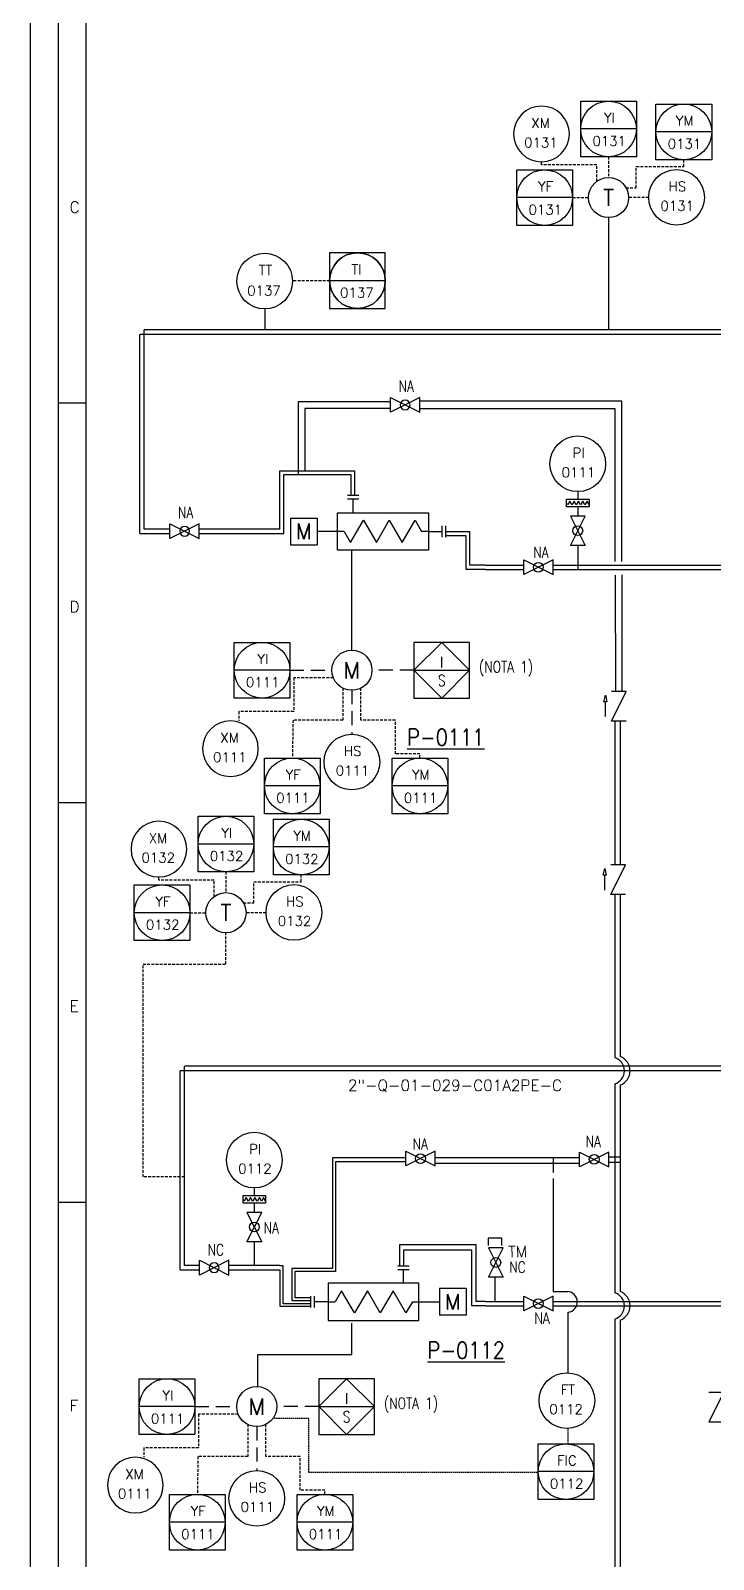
# Model space of a CAD drawing. Header units: millimetres. Extents: x 255 to 1096, y 140 to 804.
# Drawn here: x 254.5 to 377, y 300.8 to 575.4 of the extents above; entities that cross this region are included whole.
import ezdxf
from ezdxf.enums import TextEntityAlignment as Align

# ---------------------------------------------------------------- set-up
doc = ezdxf.new("R2010")
doc.units = ezdxf.units.MM
doc.linetypes.add('RAYITAS', pattern=[0.375, 0.25, -0.125])
doc.linetypes.add('TRAZOS', pattern=[0.75, 0.5, -0.25])
doc.layers.add('-FNX_TUBERÍA', color=1, linetype='TRAZOS', true_color=0xff0000)
doc.layers.add('TUBERÍA3', color=1, linetype='Continuous', true_color=0xff0000)
for name, color, linetype in [('EQUIPOS', 5, 'Continuous'), ('EQUIPOS 02', 1, 'Continuous'), ('FORMATO', 7, 'Continuous'), ('INSTRUMENTOS', 1, 'Continuous'), ('TEX', 7, 'Continuous'), ('TEX EQUIPOS', 6, 'Continuous'), ('TEXTO-INSTRUMENTACION', 7, 'Continuous'), ('TEXTO-VALVULAS Y ACCESORIOS', 7, 'Continuous'), ('TUBERIA', 5, 'Continuous'), ('TUBERÍA2', 1, 'TRAZOS'), ('VALVULAS Y ACCESORIOS', 1, 'Continuous')]:
    doc.layers.add(name, color=color, linetype=linetype)
doc.styles.add('PY', font='ROMANS.shx')
doc.styles.add('PY1', font='ROMANS.shx', dxfattribs={"width": 0.8})
doc.styles.add('TXT', font='txt')
doc.linetypes.add('SEÑAL_MECANICA2', pattern='A,4.411183,["o",PY,S=4.130212,R=360,X=0,Y=-1.374288],0.588817,-0.374158,["",PY,S=2,R=360,X=0,Y=-0.688262],-2.183682', length=7.55784)

# ---------------------------------------------------------------- blocks, each defined once
blk = doc.blocks.new('VALV GLOB-V')
at = {"layer": 'INSTRUMENTOS', "color": 1, "flags": 128}
blk.add_lwpolyline([(5.7, -1.43), (5.7, 1.43), (0, -1.43), (0, 1.43)], close=True, dxfattribs=at)
at = {"layer": 'INSTRUMENTOS', "color": 1}
blk.add_circle((2.85, 0), 0.95, dxfattribs=at)
at = {"layer": 'INSTRUMENTOS', "color": 7, "linetype": 'SEÑAL_MECANICA2', "style": 'PY'}
blk.add_attdef('REF.', text='', height=2, dxfattribs=at).set_placement((3, -3.37), align=Align.MIDDLE)
blk = doc.blocks.new('SEÑAL CIR')
at = {"color": 1}
blk.add_circle((0, 5.7), 5.7, dxfattribs=at)
at = {"layer": 'INSTRUMENTOS', "linetype": 'Continuous', "style": 'PY', "flags": 4}
for p in [(0.18, 6.94), (0.13, 2.95)]:
    blk.add_attdef('---', text='', height=2, dxfattribs=at).set_placement(p, align=Align.CENTER)
blk = doc.blocks.new('SEÑAL CIRCU MARCO')
at = {"color": 1, "linetype": 'Continuous', "ltscale": 0.5}
blk.add_line((5.7, 5.7), (-5.7, 5.7), dxfattribs=at)
at = {"color": 1, "flags": 128}
blk.add_lwpolyline([(5.7, 0), (-5.7, 0), (-5.7, 11.4), (5.7, 11.4)], close=True, dxfattribs=at)
at = {"color": 1}
blk.add_circle((0, 5.7), 5.7, dxfattribs=at)
at = {"style": 'PY'}
for tag, p in [('XXX', (0.18, 7.98)), ('YYY', (0.13, 3.24))]:
    blk.add_attdef(tag, text='', height=2, dxfattribs=at).set_placement(p, align=Align.MIDDLE)
blk = doc.blocks.new('SECUENCIA PROGRAMADA EN SISTEMA DE CONTROL PLC')
at = {"layer": 'INSTRUMENTOS'}
blk.add_line((-5, 5), (5, 5), dxfattribs=at)
at = {"layer": 'INSTRUMENTOS', "flags": 128}
for points in [[(0, 0), (-5, 5), (0, 10), (5, 5)], [(-5, 0), (5, 0), (5, 10), (-5, 10)]]:
    blk.add_lwpolyline(points, close=True, dxfattribs=at)
at = {"layer": 'TEXTO-INSTRUMENTACION', "linetype": 'Continuous', "style": 'PY1', "width": 0.8}
for tag, p in [('XXX', (0.01, 6.43)), ('YYY', (0.01, 3.17))]:
    blk.add_attdef(tag, text='', height=2, dxfattribs=at).set_placement(p, align=Align.MIDDLE_CENTER)
blk = doc.blocks.new('DIAFRAGMA')
at = {"layer": 'INSTRUMENTOS', "color": 1, "ltscale": 0.1, "flags": 128}
blk.add_lwpolyline([(0, -2.25), (0, 2.25), (1.5, 2.25), (1.5, -2.25)], close=True, dxfattribs=at)
blk.add_lwpolyline([(0.46, -2.25), (1.12, -1.86), (0.38, -1.43), (1.12, -1), (0.38, -0.56), (1.12, -0.13), (0.38, 0.3), (1.12, 0.73), (0.38, 1.17), (1.12, 1.6), (0.38, 2.03), (0.75, 2.25)], dxfattribs=at)
blk = doc.blocks.new('MARCO-A1')
at = {"layer": 'FORMATO', "color": 5}
for p, q in [((5, 368.75), (10, 368.75)), ((5, 297), (10, 297)), ((5, 225.25), (10, 225.25))]:
    blk.add_line(p, q, dxfattribs=at)
at = {"layer": 'FORMATO', "color": 1}
blk.add_lwpolyline([(0, 594), (841, 594), (841, 0), (0, 0)], close=True, dxfattribs=at)
at = {"layer": 'FORMATO', "color": 5}
blk.add_lwpolyline([(5, 589), (836, 589), (836, 5), (5, 5)], close=True, dxfattribs=at)
at = {"layer": 'FORMATO', "color": 8, "linetype": 'Continuous'}
blk.add_lwpolyline([(10, 584), (831, 584), (831, 10), (10, 10)], close=True, dxfattribs=at)
at = {"layer": 'FORMATO', "color": 1, "style": 'PY'}
for s, p in [('C', (7, 402.92)), ('D', (7, 331.17)), ('E', (7, 259.42)), ('F', (7, 187.67))]:
    blk.add_text(s, height=2, dxfattribs=at).set_placement(p)
blk = doc.blocks.new('VALVULA RETENCION')
at = {"layer": 'VALVULAS Y ACCESORIOS'}
blk.add_line((0.79, 2.4), (3.43, 2.4), dxfattribs=at)
at = {"layer": 'VALVULAS Y ACCESORIOS', "flags": 128}
blk.add_lwpolyline([(0, -1.33), (0, 1.33), (5.33, -1.33), (5.33, 1.33)], dxfattribs=at)
blk.add_lwpolyline([(4.65, 2.4), (3.43, 2.14), (3.43, 2.66)], close=True, dxfattribs=at)
at = {"layer": 'TEXTO-VALVULAS Y ACCESORIOS', "linetype": 'SEÑAL_MECANICA2', "style": 'PY1', "width": 0.8}
blk.add_attdef('REF.', text='', height=2, dxfattribs=at).set_placement((2.94, -3.07), align=Align.MIDDLE)
blk = doc.blocks.new('BOMBA VOLUMETRICA')
at = {"layer": 'EQUIPOS', "linetype": 'Continuous'}
for p, q in [((0, -3.12), (0, -0.67)), ((-11.27, -4.05), (-11.27, -8.85)), ((-11.27, -4.05), (-6.47, -4.05)), ((-6.47, -4.05), (-6.47, -8.85)), ((-0.45, -8.45), (1.86, -4.45)), ((1.86, -4.45), (4.17, -8.45)), ((4.17, -8.45), (6.48, -4.45)), ((6.48, -4.45), (8.79, -8.45)), ((8.79, -8.45), (11.1, -4.45)), ((11.1, -4.45), (12.25, -6.45)), ((-1.61, -6.45), (-6.47, -6.45)), ((-1.61, -6.45), (-0.45, -8.45)), ((13.52, -6.45), (12.25, -6.45)), ((13.52, -6.45), (15.97, -6.45)), ((-11.27, -8.85), (-6.47, -8.85))]:
    blk.add_line(p, q, dxfattribs=at)
at = {"layer": 'EQUIPOS', "linetype": 'Continuous', "flags": 128}
blk.add_lwpolyline([(-2.78, -3.12), (13.52, -3.12), (13.52, -9.79), (-2.78, -9.79)], close=True, dxfattribs=at)
at = {"layer": 'VALVULAS Y ACCESORIOS', "ltscale": 0.1}
for p, q in [((1, 0), (-1, 0)), ((1, -0.67), (-1, -0.67)), ((15.97, -7.45), (15.97, -5.45)), ((16.64, -7.45), (16.64, -5.45))]:
    blk.add_line(p, q, dxfattribs=at)
at = {"layer": 'EQUIPOS 02', "style": 'PY'}
blk.add_text('M', height=2.8, dxfattribs=at).set_placement((-8.87, -6.45), align=Align.MIDDLE)
at = {"layer": 'TEX EQUIPOS', "linetype": 'Continuous', "style": 'PY1', "width": 0.8}
blk.add_attdef('REF_EQUIPO', text='', height=3, dxfattribs=at).set_placement((2.35, -13.59), align=Align.MIDDLE_CENTER)

msp = doc.modelspace()

# ---------------------------------------------------------------- linework, layer by layer
at = {"layer": '-FNX_TUBERÍA'}
msp.add_lwpolyline([(301.67, 530.5), (308.14, 530.5)], dxfattribs=at)
at = {"color": 1, "linetype": 'Continuous'}
for p, q in [((358.21, 541.78), (358.21, 521.64)), ((348.24, 369.25), (348.24, 348.98)), ((348.24, 348.98), (350.85, 348.96)), ((350.96, 334.38), (350.96, 345.23))]:
    msp.add_line(p, q, dxfattribs=at)
at = {"color": 1}
for p, q in [((296.5, 525.42), (296.5, 521.65)), ((352.67, 492.61), (352.67, 491.25)), ((352.67, 489.9), (352.67, 488.23)), ((312.14, 464.13), (312.14, 482.13)), ((352.67, 482.96), (352.67, 478.63)), ((294.64, 367.56), (294.64, 366.2)), ((294.64, 364.85), (294.64, 363.17)), ((294.64, 357.91), (294.64, 353.58)), ((337.8, 351.52), (337.8, 347.18)), ((312.14, 337.58), (312.14, 343.26)), ((312.14, 337.58), (295.22, 337.58)), ((295.22, 337.58), (295.22, 331.89))]:
    msp.add_line(p, q, dxfattribs=at)
at = {"color": 4, "linetype": 'Continuous'}
for p, q in [((319.07, 508.76), (302.52, 508.76)), ((302.52, 508.76), (302.52, 495.7)), ((360.6, 508.84), (324.33, 508.84)), ((360.6, 480.07), (360.6, 508.84)), ((299.91, 485.09), (299.91, 495.66)), ((299.91, 495.66), (311.96, 495.66)), ((311.96, 495.66), (311.96, 491.91)), ((299.21, 485.09), (299.91, 485.09)), ((332.65, 484.69), (329.01, 484.69)), ((332.65, 478.63), (332.65, 484.69)), ((336.09, 478.63), (332.65, 478.63)), ((333.64, 356.38), (321.43, 356.38)), ((321.43, 356.38), (321.43, 353.56)), ((333.64, 346.38), (333.64, 356.38)), ((299.21, 352.84), (299.21, 346.33)), ((309.19, 352.54), (301.91, 352.54)), ((301.91, 352.54), (301.91, 347.86)), ((309.19, 353.1), (309.19, 352.54)), ((299.21, 346.33), (304.76, 346.33)), ((301.91, 347.86), (304.76, 347.86)), ((336.09, 346.38), (333.64, 346.38))]:
    msp.add_line(p, q, dxfattribs=at)
at = {"color": 5, "linetype": 'Continuous'}
for p, q in [((319.05, 507.53), (303.73, 507.53)), ((303.73, 507.53), (303.73, 496.45)), ((359.39, 507.47), (324.33, 507.47)), ((359.39, 480.08), (359.39, 507.47)), ((299.21, 485.89), (299.21, 496.32)), ((299.21, 496.32), (312.62, 496.32)), ((312.62, 496.32), (312.62, 491.91)), ((333.28, 485.37), (329.01, 485.37)), ((333.28, 479.43), (333.28, 485.37)), ((336.09, 479.43), (333.28, 479.43)), ((334.41, 357.32), (320.67, 357.32)), ((320.67, 357.32), (320.67, 353.56)), ((334.41, 347.18), (334.41, 357.32)), ((299.21, 353.64), (299.75, 353.64)), ((299.75, 353.64), (299.75, 346.83)), ((308.68, 353.09), (301.39, 353.09)), ((301.39, 353.09), (301.39, 347.37)), ((299.75, 346.83), (304.76, 346.83)), ((301.39, 347.37), (304.76, 347.37)), ((336.09, 347.18), (334.41, 347.18))]:
    msp.add_line(p, q, dxfattribs=at)
at = {"color": 5}
for p, q in [((359.39, 477.61), (359.44, 456.73)), ((359.29, 451.41), (359.29, 425.6)), ((359.29, 420.3), (359.29, 390.97)), ((359.29, 386.24), (359.29, 348.75)), ((321.81, 372.98), (308.68, 372.98)), ((308.68, 372.98), (308.68, 353.09)), ((352.92, 372.96), (327.06, 372.96)), ((360.25, 373.11), (358.18, 373.11)), ((359.29, 344.02), (359.29, 287.94))]:
    msp.add_line(p, q, dxfattribs=at)
at = {"color": 4}
for p, q in [((360.59, 477.64), (360.58, 456.76)), ((360.29, 451.41), (360.29, 425.6)), ((360.29, 420.3), (360.29, 391.17)), ((360.29, 386.03), (360.29, 348.95)), ((321.83, 372.24), (309.19, 372.24)), ((309.19, 372.24), (309.19, 353.1)), ((352.94, 371.95), (327.06, 371.95)), ((360.27, 372.11), (358.21, 372.11)), ((360.29, 343.81), (360.29, 287.92))]:
    msp.add_line(p, q, dxfattribs=at)
at = {"color": 1, "linetype": 'RAYITAS'}
for p, q in [((298.19, 326.21), (304.35, 326.21)), ((304.35, 326.21), (304.35, 316.54)), ((350.97, 321.62), (350.97, 324.35)), ((304.35, 316.54), (345.45, 316.54))]:
    msp.add_line(p, q, dxfattribs=at)
at = {"color": 1, "flags": 128}
msp.add_lwpolyline([(339.07, 357.21), (339.07, 358.53), (336.57, 358.53), (336.57, 357.21)], dxfattribs=at)
at = {"color": 1}
for centre in [(358.19, 545.41), (312.14, 460.53), (289.55, 416.99), (295.08, 328.29)]:
    msp.add_circle(centre, 3.6, dxfattribs=at)
at = {"color": 5, "linetype": 'Continuous'}
for centre, start, end in [((358.55, 388.6), 287.2833, 72.7167), ((358.56, 346.38), 287.1345, 72.8655)]:
    msp.add_arc(centre, 2.48, start, end, dxfattribs=at)
at = {"color": 4, "linetype": 'Continuous'}
for centre, radius, start, end in [((359.3, 388.6), 2.75, 291.1202, 68.8798), ((359.29, 346.38), 2.76, 291.3462, 68.6538)]:
    msp.add_arc(centre, radius, start, end, dxfattribs=at)
at = {"color": 1, "linetype": 'Continuous'}
msp.add_arc((350.71, 347.09), 1.87, 277.5484, 85.8186, dxfattribs=at)
at = {"layer": 'TUBERIA', "color": 1, "linetype": 'TRAZOS'}
for p, q in [((358.19, 552.74), (358.19, 549.01)), ((351.74, 545.41), (354.58, 545.41)), ((365.39, 545.41), (361.79, 545.41)), ((289.55, 424.32), (289.55, 420.59)), ((283.09, 416.99), (285.94, 416.99)), ((296.75, 416.99), (293.15, 416.99))]:
    msp.add_line(p, q, dxfattribs=at)
at = {"layer": 'TUBERIA', "color": 4, "linetype": 'Continuous'}
for p, q in [((274.09, 485.09), (274.09, 520.85)), ((378.4, 520.85), (274.09, 520.85)), ((274.09, 485.09), (279.5, 485.09)), ((284.77, 485.09), (299.21, 485.09)), ((336.09, 478.63), (342.97, 478.63)), ((348.23, 478.63), (533.18, 478.63)), ((401.47, 388.6), (281.31, 388.6)), ((281.31, 352.84), (281.31, 388.6)), ((281.31, 352.84), (284.8, 352.84)), ((290.06, 352.84), (299.21, 352.84)), ((336.09, 346.38), (342.97, 346.38)), ((348.23, 346.38), (472.28, 346.38))]:
    msp.add_line(p, q, dxfattribs=at)
at = {"layer": 'TUBERIA', "color": 5, "linetype": 'Continuous'}
for p, q in [((274.89, 485.89), (274.89, 521.65)), ((378.4, 521.65), (274.89, 521.65)), ((279.5, 485.89), (274.89, 485.89)), ((299.21, 485.89), (284.77, 485.89)), ((336.09, 479.43), (342.97, 479.43)), ((348.23, 479.43), (533.18, 479.43)), ((402.27, 389.4), (282.11, 389.4)), ((282.11, 353.64), (282.11, 389.4)), ((284.8, 353.64), (282.11, 353.64)), ((299.21, 353.64), (290.06, 353.64)), ((336.09, 347.18), (342.97, 347.18)), ((348.23, 347.18), (472.28, 347.18))]:
    msp.add_line(p, q, dxfattribs=at)
at = {"layer": 'TUBERIA', "color": 1, "linetype": 'TRAZOS', "ltscale": 5}
for p, q in [((301.04, 460.53), (308.54, 460.53)), ((323.25, 460.53), (315.74, 460.53)), ((312.14, 456.93), (312.14, 449.05)), ((348.24, 372.86), (348.24, 369.25)), ((283.98, 328.29), (291.49, 328.29)), ((306.19, 328.29), (298.68, 328.29)), ((295.08, 324.69), (295.08, 316.81))]:
    msp.add_line(p, q, dxfattribs=at)
at = {"layer": 'TUBERÍA2'}
for points in [[(371.7, 550.98), (371.7, 552.22)], [(356.06, 548.32), (356.06, 551.28), (346.16, 551.28), (346.16, 551.84)], [(361.32, 547.18), (363.17, 547.18), (363.17, 550.98), (371.7, 550.98)], [(308.81, 459.18), (301.71, 459.18), (301.71, 453.12), (291.85, 453.12), (291.85, 451.44)], [(310.52, 457.32), (310.52, 451.58), (301.58, 451.58), (301.46, 444.77)], [(324.36, 444.77), (324.36, 445.5), (319.94, 445.5), (319.94, 451.58), (313.76, 451.58), (313.76, 457.32)], [(287.42, 419.89), (287.42, 422.86), (277.52, 422.86), (277.52, 423.41)], [(303.06, 422.56), (303.06, 423.79)], [(292.68, 418.76), (294.53, 418.76), (294.53, 422.56), (303.06, 422.56)], [(282.11, 369.53), (274.67, 369.53), (274.67, 407.73), (289.54, 407.73), (289.54, 413.39)], [(291.75, 326.93), (284.65, 326.93), (284.65, 320.87), (274.79, 320.87), (274.79, 319.2)], [(293.46, 325.08), (293.46, 319.33), (284.53, 319.33), (284.41, 312.53)], [(307.3, 312.53), (307.3, 313.26), (302.88, 313.26), (302.88, 319.33), (296.71, 319.33), (296.71, 325.08)]]:
    msp.add_lwpolyline(points, dxfattribs=at)
at = {"layer": 'TUBERÍA3'}
msp.add_circle((313.14, 530.5), 5, dxfattribs=at)
at = {"layer": 'VALVULAS Y ACCESORIOS', "ltscale": 0.1}
for p, q in [((348.23, 478.03), (348.23, 480.03)), ((348.23, 345.78), (348.23, 347.78))]:
    msp.add_line(p, q, dxfattribs=at)

# ---------------------------------------------------------------- block references
msp.add_blockref('MARCO-A1', (254.5, 139.78))
at = {"linetype": 'Continuous'}
ref = msp.add_blockref('SEÑAL CIR', (346.16, 551.84), dxfattribs=dict(at, xscale=-0.8771000000000413, yscale=0.8771000000000413, zscale=0.8771000000000413))
ref.add_attrib('---', 'XM', dxfattribs={"layer": 'INSTRUMENTOS', "color": 7, "linetype": 'Continuous', "height": 1.754, "style": 'PY'}).set_placement((346, 557.92), align=Align.CENTER)
ref.add_attrib('---', '0131', dxfattribs={"layer": 'INSTRUMENTOS', "color": 7, "linetype": 'Continuous', "height": 1.754, "style": 'PY'}).set_placement((346.05, 554.42), align=Align.CENTER)
for p, xscale, yscale, zscale, values in [((358.19, 552.74), 0.8771000000000413, 0.8771000000000413, 0.8771000000000413, {'XXX': 'YI', 'YYY': '0131'}), ((371.69, 552.22), 0.8771000000000413, 0.8771000000000413, 0.8771000000000413, {'XXX': 'YM', 'YYY': '0131'}), ((346.73, 540.41), 0.8771000000000413, 0.8771000000000413, 0.8771000000000413, {'XXX': 'YF', 'YYY': '0131'}), ((296.03, 455.54), 0.8770999999999276, 0.8770999999999276, 0.8770999999999276, {'XXX': 'YI', 'YYY': '0111'}), ((301.46, 434.77), 0.8771000000000413, 0.8771000000000413, 0.8771000000000413, {'XXX': 'YF', 'YYY': '0111'}), ((324.36, 434.77), 0.8771000000000413, 0.8771000000000413, 0.8771000000000413, {'XXX': 'YM', 'YYY': '0111'}), ((289.55, 424.32), 0.8771000000000413, 0.8771000000000413, 0.8771000000000413, {'XXX': 'YI', 'YYY': '0132'}), ((303.05, 423.79), 0.8771000000000413, 0.8771000000000413, 0.8771000000000413, {'XXX': 'YM', 'YYY': '0132'}), ((278.09, 411.99), 0.8771000000000413, 0.8771000000000413, 0.8771000000000413, {'XXX': 'YF', 'YYY': '0132'}), ((278.98, 323.29), 0.8770999999999276, 0.8770999999999276, 0.8770999999999276, {'XXX': 'YI', 'YYY': '0111'}), ((350.56, 311.61), 0.8771000000000413, 0.8771000000000413, 0.8771000000000413, {'XXX': 'FIC', 'YYY': '0112'}), ((284.41, 302.53), 0.8771000000000413, 0.8771000000000413, 0.8771000000000413, {'XXX': 'YF', 'YYY': '0111'}), ((307.3, 302.53), 0.8771000000000413, 0.8771000000000413, 0.8771000000000413, {'XXX': 'YM', 'YYY': '0111'})]:
    msp.add_blockref('SEÑAL CIRCU MARCO', p, dxfattribs=dict(xscale=xscale, yscale=yscale, zscale=zscale)).add_auto_attribs(values)
ref = msp.add_blockref('SEÑAL CIR', (370.39, 540.46), dxfattribs=dict(at, xscale=0.8770999999999276, yscale=0.8770999999999276, zscale=0.8770999999999276))
ref.add_attrib('---', 'HS', dxfattribs={"layer": 'INSTRUMENTOS', "color": 7, "linetype": 'Continuous', "height": 1.754, "style": 'PY'}).set_placement((370.55, 546.54), align=Align.CENTER)
ref.add_attrib('---', '0131', dxfattribs={"layer": 'INSTRUMENTOS', "color": 7, "linetype": 'Continuous', "height": 1.754, "style": 'PY'}).set_placement((370.5, 543.05), align=Align.CENTER)
ref = msp.add_blockref('SEÑAL CIR', (296.5, 525.42), dxfattribs=dict(at, xscale=0.8770999999999276, yscale=0.8770999999999276, zscale=0.8770999999999276))
ref.add_attrib('---', 'TT', dxfattribs={"layer": 'INSTRUMENTOS', "color": 7, "linetype": 'Continuous', "height": 1.754, "style": 'PY'}).set_placement((296.66, 531.51), align=Align.CENTER)
ref = msp.add_blockref('SEÑAL CIRCU MARCO', (313.14, 525.5), dxfattribs=dict(xscale=-0.8771000000000413, yscale=0.8771000000000413, zscale=0.8771000000000413))
ref.add_attrib('XXX', 'TI', dxfattribs={"height": 1.754, "style": 'PY'}).set_placement((312.98, 532.5), align=Align.MIDDLE)
ref.add_attrib('YYY', '0137', dxfattribs={"height": 1.754, "style": 'PY'}).set_placement((313.03, 528.34), align=Align.MIDDLE)
for p, xscale, yscale, zscale in [((324.33, 508.18), -0.9232631578945529, 0.9232631578947803, 0.9232631578946926), ((284.77, 485.49), -0.9232631578945529, 0.9232631578947803, 0.9232631578946926), ((342.97, 479.03), 0.9232631578945529, 0.9232631578945529, 0.9232631578945529), ((321.82, 372.82), 0.9232631578945529, 0.9232631578945529, 0.9232631578945529), ((352.98, 372.68), 0.9232631578945529, 0.9232631578945529, 0.9232631578945529), ((290.06, 353.24), -0.9232631578945529, 0.9232631578947803, 0.9232631578946926), ((342.97, 346.78), 0.9232631578945529, 0.9232631578945529, 0.9232631578945529)]:
    msp.add_blockref('VALV GLOB-V', p, dxfattribs=dict(at, xscale=xscale, yscale=yscale, zscale=zscale))
ref = msp.add_blockref('SEÑAL CIR', (352.67, 492.61), dxfattribs=dict(at, xscale=0.8770999999999276, yscale=0.8770999999999276, zscale=0.8770999999999276))
ref.add_attrib('---', 'PI', dxfattribs={"layer": 'INSTRUMENTOS', "color": 7, "linetype": 'Continuous', "height": 1.754, "style": 'PY'}).set_placement((352.83, 498.7), align=Align.CENTER)
ref.add_attrib('---', '0111', dxfattribs={"layer": 'INSTRUMENTOS', "color": 7, "linetype": 'Continuous', "height": 1.754, "style": 'PY'}).set_placement((352.78, 495.2), align=Align.CENTER)
msp.add_blockref('BOMBA VOLUMETRICA', (312.37, 491.91), dxfattribs=at)
at = {"color": 1, "linetype": 'Continuous', "xscale": 0.900000000000091, "yscale": 0.900000000000091, "zscale": 0.900000000000091, "rotation": 90}
for p in [(352.67, 489.9), (294.64, 364.85)]:
    msp.add_blockref('DIAFRAGMA', p, dxfattribs=at)
at = {"linetype": 'Continuous', "rotation": 90}
for p, xscale, yscale, zscale in [((352.67, 482.96), 0.9232631578947803, 0.9232631578947803, 0.9232631578947803), ((294.64, 357.91), 0.9232631578947803, 0.9232631578947803, 0.9232631578947803), ((337.96, 351.54), 0.9232631578945529, 0.9232631578945529, 0.9232631578945529)]:
    msp.add_blockref('VALV GLOB-V', p, dxfattribs=dict(at, xscale=xscale, yscale=yscale, zscale=zscale))
ref = msp.add_blockref('SECUENCIA PROGRAMADA EN SISTEMA DE CONTROL PLC', (328.25, 455.53), dxfattribs=dict(xscale=1.001089596937391, yscale=1.001089596937391, zscale=1.001089596937391))
ref.add_attrib('XXX', 'I', dxfattribs={"layer": 'TEXTO-INSTRUMENTACION', "linetype": 'Continuous', "height": 2, "style": 'TXT'}).set_placement((328.26, 461.97), align=Align.MIDDLE_CENTER)
ref.add_attrib('YYY', 'S', dxfattribs={"layer": 'TEXTO-INSTRUMENTACION', "linetype": 'Continuous', "height": 2, "style": 'PY1', "width": 0.8}).set_placement((328.26, 458.7), align=Align.MIDDLE_CENTER)
at = {"linetype": 'Continuous'}
for p, rotation in [((360.02, 451.41), 89.99999999999999), ((359.91, 420.27), 89.99999999999999), ((377.52, 330.9), 270)]:
    msp.add_blockref('VALVULA RETENCION', p, dxfattribs=dict(at, rotation=rotation))
ref = msp.add_blockref('SEÑAL CIR', (290.35, 441.44), dxfattribs=dict(at, xscale=-0.8771000000000413, yscale=0.8771000000000413, zscale=0.8771000000000413))
ref.add_attrib('---', 'XM', dxfattribs={"layer": 'INSTRUMENTOS', "color": 7, "linetype": 'Continuous', "height": 1.754, "style": 'PY'}).set_placement((290.19, 447.53), align=Align.CENTER)
ref.add_attrib('---', '0111', dxfattribs={"layer": 'INSTRUMENTOS', "color": 7, "linetype": 'Continuous', "height": 1.754, "style": 'PY'}).set_placement((290.24, 444.03), align=Align.CENTER)
ref = msp.add_blockref('SEÑAL CIR', (312.14, 439.05), dxfattribs=dict(at, xscale=0.8770999999999276, yscale=0.8770999999999276, zscale=0.8770999999999276))
ref.add_attrib('---', 'HS', dxfattribs={"layer": 'INSTRUMENTOS', "color": 7, "linetype": 'Continuous', "height": 1.754, "style": 'PY'}).set_placement((312.3, 445.14), align=Align.CENTER)
ref.add_attrib('---', '0111', dxfattribs={"layer": 'INSTRUMENTOS', "color": 7, "linetype": 'Continuous', "height": 1.754, "style": 'PY'}).set_placement((312.25, 441.64), align=Align.CENTER)
ref = msp.add_blockref('SEÑAL CIR', (277.52, 423.41), dxfattribs=dict(at, xscale=-0.8771000000000413, yscale=0.8771000000000413, zscale=0.8771000000000413))
ref.add_attrib('---', 'XM', dxfattribs={"layer": 'INSTRUMENTOS', "color": 7, "linetype": 'Continuous', "height": 1.754, "style": 'PY'}).set_placement((277.36, 429.5), align=Align.CENTER)
ref.add_attrib('---', '0132', dxfattribs={"layer": 'INSTRUMENTOS', "color": 7, "linetype": 'Continuous', "height": 1.754, "style": 'PY'}).set_placement((277.41, 426), align=Align.CENTER)
ref = msp.add_blockref('SEÑAL CIR', (301.75, 412.03), dxfattribs=dict(at, xscale=0.8770999999999276, yscale=0.8770999999999276, zscale=0.8770999999999276))
ref.add_attrib('---', 'HS', dxfattribs={"layer": 'INSTRUMENTOS', "color": 7, "linetype": 'Continuous', "height": 1.754, "style": 'PY'}).set_placement((301.9, 418.12), align=Align.CENTER)
ref.add_attrib('---', '0132', dxfattribs={"layer": 'INSTRUMENTOS', "color": 7, "linetype": 'Continuous', "height": 1.754, "style": 'PY'}).set_placement((301.86, 414.62), align=Align.CENTER)
ref = msp.add_blockref('SEÑAL CIR', (294.64, 367.56), dxfattribs=dict(at, xscale=0.8770999999999276, yscale=0.8770999999999276, zscale=0.8770999999999276))
ref.add_attrib('---', 'PI', dxfattribs={"layer": 'INSTRUMENTOS', "color": 7, "linetype": 'Continuous', "height": 1.754, "style": 'PY'}).set_placement((294.8, 373.65), align=Align.CENTER)
ref.add_attrib('---', '0112', dxfattribs={"layer": 'INSTRUMENTOS', "color": 7, "linetype": 'Continuous', "height": 1.754, "style": 'PY'}).set_placement((294.75, 370.15), align=Align.CENTER)
at = {"linetype": 'Continuous', "xscale": -1}
msp.add_blockref('BOMBA VOLUMETRICA', (321.4, 353.56), dxfattribs=at)
ref = msp.add_blockref('SECUENCIA PROGRAMADA EN SISTEMA DE CONTROL PLC', (311.2, 323.28), dxfattribs=dict(xscale=1.001089596937391, yscale=1.001089596937391, zscale=1.001089596937391))
ref.add_attrib('XXX', 'I', dxfattribs={"layer": 'TEXTO-INSTRUMENTACION', "linetype": 'Continuous', "height": 2, "style": 'TXT'}).set_placement((311.2, 329.73), align=Align.MIDDLE_CENTER)
ref.add_attrib('YYY', 'S', dxfattribs={"layer": 'TEXTO-INSTRUMENTACION', "linetype": 'Continuous', "height": 2, "style": 'PY1', "width": 0.8}).set_placement((311.2, 326.46), align=Align.MIDDLE_CENTER)
at = {"linetype": 'Continuous'}
ref = msp.add_blockref('SEÑAL CIR', (350.72, 324.36), dxfattribs=dict(at, xscale=0.8770999999999276, yscale=0.8770999999999276, zscale=0.8770999999999276))
ref.add_attrib('---', 'FT', dxfattribs={"layer": 'INSTRUMENTOS', "color": 7, "linetype": 'Continuous', "height": 1.754, "style": 'PY'}).set_placement((350.88, 330.44), align=Align.CENTER)
ref.add_attrib('---', '0112', dxfattribs={"layer": 'INSTRUMENTOS', "color": 7, "linetype": 'Continuous', "height": 1.754, "style": 'PY'}).set_placement((350.57, 326.94), align=Align.CENTER)
ref = msp.add_blockref('SEÑAL CIR', (273.29, 309.2), dxfattribs=dict(at, xscale=-0.8771000000000413, yscale=0.8771000000000413, zscale=0.8771000000000413))
ref.add_attrib('---', 'XM', dxfattribs={"layer": 'INSTRUMENTOS', "color": 7, "linetype": 'Continuous', "height": 1.754, "style": 'PY'}).set_placement((273.14, 315.28), align=Align.CENTER)
ref.add_attrib('---', '0111', dxfattribs={"layer": 'INSTRUMENTOS', "color": 7, "linetype": 'Continuous', "height": 1.754, "style": 'PY'}).set_placement((273.18, 311.78), align=Align.CENTER)
ref = msp.add_blockref('SEÑAL CIR', (295.08, 306.81), dxfattribs=dict(at, xscale=0.8770999999999276, yscale=0.8770999999999276, zscale=0.8770999999999276))
ref.add_attrib('---', 'HS', dxfattribs={"layer": 'INSTRUMENTOS', "color": 7, "linetype": 'Continuous', "height": 1.754, "style": 'PY'}).set_placement((295.24, 312.89), align=Align.CENTER)
ref.add_attrib('---', '0111', dxfattribs={"layer": 'INSTRUMENTOS', "color": 7, "linetype": 'Continuous', "height": 1.754, "style": 'PY'}).set_placement((295.19, 309.4), align=Align.CENTER)

# ---------------------------------------------------------------- texts
at = {"color": 7, "style": 'PY'}
for s, p in [('T', (358.19, 545.41)), ('M', (312.14, 460.53)), ('T', (289.55, 416.99)), ('M', (295.08, 328.29))]:
    msp.add_text(s, height=2.92, dxfattribs=at).set_placement(p, align=Align.MIDDLE)
at = {"insert": (293.37, 529.58), "char_height": 1.754, "attachment_point": 1, "style": 'PY'}
msp.add_mtext_dynamic_manual_height_columns('0137', width=3.2453, gutter_width=12.5, heights=[0], dxfattribs=at)
at = {"layer": 'EQUIPOS', "color": 6, "linetype": 'Continuous', "style": 'PY', "width": 0.85}
for s, p in [('%%UP-0111', (328.99, 447)), ('%%UP-0112', (332.65, 336.91))]:
    msp.add_text(s, height=3, dxfattribs=at).set_placement(p, align=Align.CENTER)
at = {"layer": 'TEX', "color": 7, "char_height": 2, "width": 28.6036, "attachment_point": 5, "style": 'PY1'}
for s, insert in [('NA', (321.89, 511.56)), ('NA', (282.33, 488.87)), ('NA', (346.08, 481.7)), ('(NOTA 1)', (339.8, 460.8)), ('NA', (324.41, 375.45)), ('NA', (355.46, 375.9)), ('NA', (297.68, 360.4)), ('NC', (287.72, 356.44)), ('NC', (341.84, 353.35)), ('NA', (346.27, 344.17)), ('(NOTA 1)', (322.75, 328.55))]:
    msp.add_mtext(s, dxfattribs=dict(at, insert=insert))
at = {"layer": 'TEXTO-VALVULAS Y ACCESORIOS', "style": 'PY'}
msp.add_text('2"-Q-01-029-C01A2PE-C', height=2, dxfattribs=at).set_placement((330.63, 384.98), align=Align.CENTER)
at = {"layer": 'TEXTO-VALVULAS Y ACCESORIOS', "color": 7, "linetype": 'Continuous', "style": 'PY', "flags": 4}
msp.add_attdef('TM', text='---', height=2, rotation=720.8194, dxfattribs=at).set_placement((341.9, 355.12), align=Align.CENTER)

doc.saveas('drawing.dxf')
